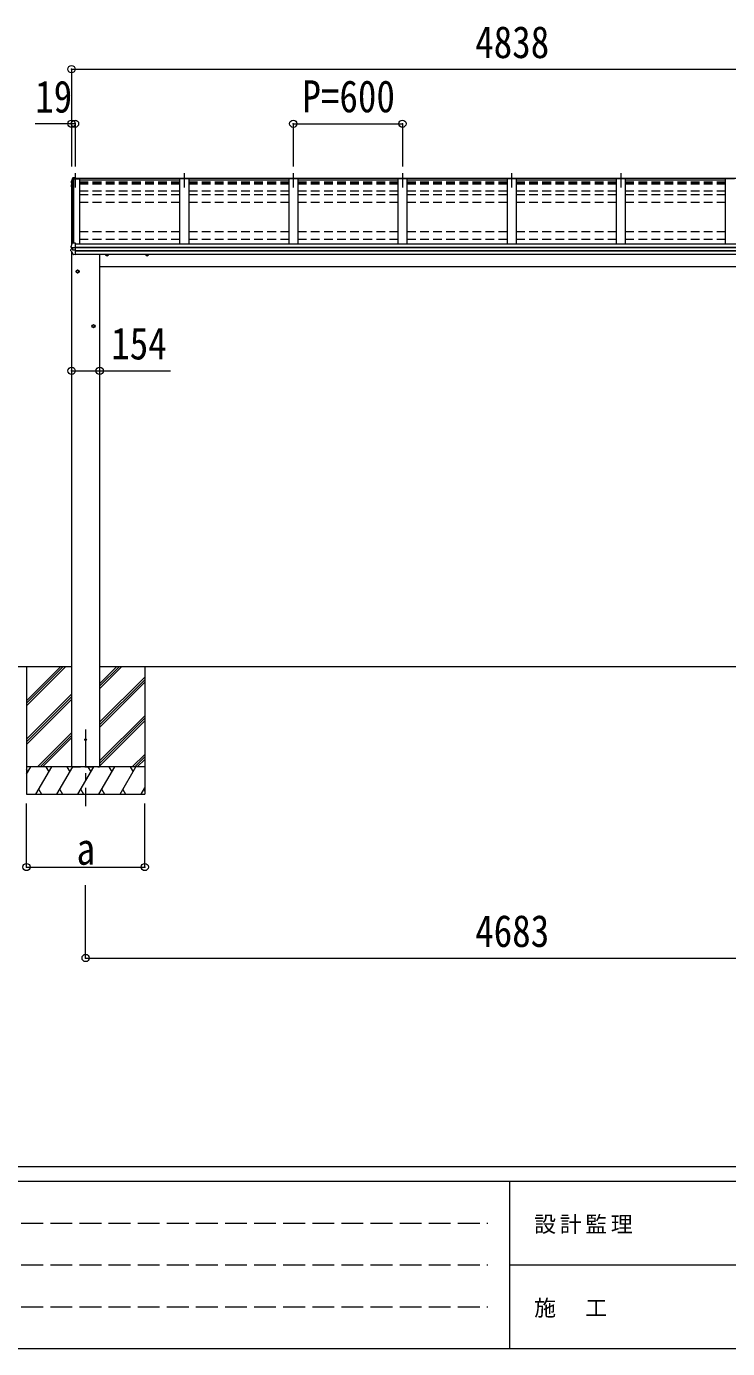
# Model space of a CAD drawing. Units: millimetres at full size, sheet at 1:40; some dimension numbers follow another scale. Extents: x -11243 to 11243, y -7760 to 7760.
# Drawn here: x -7255 to -3400, y -7760 to -494 of the extents above; entities that cross this region are included whole.
import ezdxf
from ezdxf.enums import TextEntityAlignment as Align

# ---------------------------------------------------------------- set-up
doc = ezdxf.new("R2010")
doc.units = ezdxf.units.MM
doc.header["$LTSCALE"] = 40
doc.header["$PDMODE"] = 32
doc.header["$PDSIZE"] = 40
for name, pattern in [('CHAIN1', [8, 5, -1, 1, -1]), ('DASHED1', [1.8, 1.2, -0.6]), ('DASHED3', [4, 3, -1])]:
    doc.linetypes.add(name, pattern=pattern)
for name, color, linetype, lineweight in [('0-0_0', 7, 'Continuous', 9), ('0-1_本体', 5, 'CHAIN1', 9), ('0-3_ELV2', 4, 'Continuous', 9), ('0-6_OTH_LINE', 6, 'Continuous', 9), ('F-0_240', 7, 'Continuous', 9)]:
    doc.layers.add(name, color=color, linetype=linetype, lineweight=lineweight)
doc.styles.add('ＭＳ ゴシック', font='')
doc.styles.get('ＭＳ ゴシック').set_extended_font_data('MS Gothic')

msp = doc.modelspace()

# ---------------------------------------------------------------- linework, layer by layer
at = {"layer": '0-0_0'}
for p, q in [((-7006.15, -4013.59), (-7635.77, -4013.59)), ((-7254.15, -4013.59), (-7254.15, -4713.59)), ((-7254.15, -4199.57), (-7068.17, -4013.59)), ((-7254.15, -4213.71), (-7054.03, -4013.59)), ((-7254.15, -4227.85), (-7039.89, -4013.59)), ((-7254.15, -4015.72), (-7252.02, -4013.59)), ((-6852.15, -4134.22), (-6731.52, -4013.59)), ((-6852.15, -4120.08), (-6745.66, -4013.59)), ((-6852.15, -4105.94), (-6759.8, -4013.59)), ((-2323.15, -4013.59), (-6852.15, -4013.59)), ((-6604.15, -4013.59), (-6604.15, -4713.59)), ((-6852.15, -4318.07), (-6604.15, -4070.07)), ((-6852.15, -4332.21), (-6604.15, -4084.21)), ((-6852.15, -4346.35), (-6604.15, -4098.36)), ((-7254.15, -4411.7), (-7006.15, -4163.7)), ((-7254.15, -4425.84), (-7006.15, -4177.85)), ((-7254.15, -4439.99), (-7006.15, -4191.99)), ((-6852.15, -4530.2), (-6604.15, -4282.2)), ((-6852.15, -4544.34), (-6604.15, -4296.34)), ((-6852.15, -4558.49), (-6604.15, -4310.49)), ((-7193.91, -4563.59), (-7006.15, -4375.83)), ((-7179.77, -4563.59), (-7006.15, -4389.98)), ((-7165.62, -4563.59), (-7006.15, -4404.12)), ((-6673.41, -4563.59), (-6604.15, -4494.33)), ((-6604.15, -4563.59), (-7254.15, -4563.59)), ((-7254.15, -4603.69), (-7231, -4563.59)), ((-7246, -4589.57), (-7254.15, -4575.46)), ((-7202.13, -4713.59), (-7115.53, -4563.59)), ((-7130.53, -4589.57), (-7145.53, -4563.59)), ((-7086.66, -4713.59), (-7000.06, -4563.59)), ((-7015.06, -4589.57), (-7030.06, -4563.59)), ((-6971.19, -4713.59), (-6884.59, -4563.59)), ((-6899.59, -4589.57), (-6914.59, -4563.59)), ((-6855.72, -4713.59), (-6769.12, -4563.59)), ((-6784.12, -4589.57), (-6799.12, -4563.59)), ((-6740.25, -4713.59), (-6653.65, -4563.59)), ((-6683.65, -4563.59), (-6668.65, -4589.57)), ((-6659.27, -4563.59), (-6604.15, -4508.48)), ((-6645.12, -4563.59), (-6604.15, -4522.62)), ((-7254.15, -4713.59), (-6604.15, -4713.59)), ((-7187.13, -4687.61), (-7172.14, -4713.59)), ((-7071.66, -4687.61), (-7056.66, -4713.59)), ((-6956.19, -4687.61), (-6941.19, -4713.59)), ((-6840.72, -4687.61), (-6825.73, -4713.59)), ((-6725.25, -4687.61), (-6710.26, -4713.59)), ((-6624.78, -4713.59), (-6604.15, -4677.85)), ((-6609.78, -4687.61), (-6604.15, -4697.37))]:
    msp.add_line(p, q, dxfattribs=at)
at = {"layer": '0-0_0', "linetype": 'DASHED1'}
msp.add_line((-7006.15, -4563.59), (-6852.15, -4563.59), dxfattribs=at)
at = {"layer": '0-1_本体'}
for p, q in [((-6987.65, -1300.61), (-6987.65, -1379.86)), ((-6387.65, -1300.61), (-6387.65, -1379.86)), ((-5787.65, -1300.61), (-5787.65, -1379.86)), ((-5187.65, -1300.61), (-5187.65, -1379.86)), ((-4587.65, -1300.61), (-4587.65, -1379.86)), ((-3987.65, -1300.61), (-3987.65, -1379.86)), ((-6929.15, -4357.65), (-6929.15, -4778.72))]:
    msp.add_line(p, q, dxfattribs=at)
at = {"layer": '0-3_ELV2'}
for p, q in [((-7009.53, -1366.61), (-7009.53, -1370.65)), ((-7009.48, -1366.27), (-7009.49, -1366.34)), ((-7009.12, -1347.66), (-7009.12, -1351.68)), ((-7006.65, -1369.03), (-7008.47, -1369.38)), ((-7008.07, -1352.95), (-7006.65, -1353.23)), ((-7006.65, -1365.01), (-7007.79, -1365.15)), ((-7007.5, -1370.72), (-7006.65, -1370.55)), ((-7006.65, -1351.36), (-7007.22, -1351.25)), ((-7006.65, -1351.7), (-7007.22, -1351.59)), ((-7006.65, -1350.33), (-6999.53, -1331.77)), ((-7006.65, -1350.33), (-7006.65, -1694.6)), ((-6999.83, -1331.61), (-6998.63, -1331.55)), ((-6999.65, -1332.09), (-6999.65, -1680.09)), ((-6999.53, -1331.77), (-6962.65, -1331.77)), ((-6998.48, -1331.34), (-6998.85, -1328.86)), ((-6998.63, -1331.55), (-6998.85, -1330.07)), ((-6984.65, -1325.63), (-6998.81, -1326.41)), ((-6987.65, -1330.73), (-6998.48, -1331.34)), ((-6998.48, -1331.34), (-6998.48, -1331.77)), ((-6998.48, -1331.72), (-6987.65, -1331.72)), ((-6993.95, -1685.45), (-6993.95, -1331.77)), ((-6987.65, -1328.49), (-6987.65, -1331.72)), ((-6987.65, -1328.49), (-6984.65, -1328.49)), ((-6987.65, -1331.77), (-6987.65, -1328.5)), ((-6987.65, -1328.5), (-2187.65, -1328.5)), ((-6984.65, -1328.49), (-6984.65, -1325.64)), ((-6962.65, -1331.77), (-6962.65, -1688.03)), ((-6962.65, -1337.17), (-6412.65, -1337.17)), ((-6362.65, -1331.77), (-6412.65, -1331.77)), ((-6412.65, -1331.77), (-6412.65, -1688.03)), ((-6362.65, -1331.77), (-6362.65, -1688.03)), ((-6362.65, -1337.17), (-5812.65, -1337.17)), ((-5762.65, -1331.77), (-5812.65, -1331.77)), ((-5812.65, -1331.77), (-5812.65, -1688.03)), ((-5762.65, -1331.77), (-5762.65, -1688.03)), ((-5762.65, -1337.17), (-5212.65, -1337.17)), ((-5162.65, -1331.77), (-5212.65, -1331.77)), ((-5212.65, -1331.77), (-5212.65, -1688.03)), ((-5162.65, -1331.77), (-5162.65, -1688.03)), ((-5162.65, -1337.17), (-4612.65, -1337.17)), ((-4562.65, -1331.77), (-4612.65, -1331.77)), ((-4612.65, -1331.77), (-4612.65, -1688.03)), ((-4562.65, -1331.77), (-4562.65, -1688.03)), ((-4562.65, -1337.17), (-4012.65, -1337.17)), ((-3962.65, -1331.77), (-4012.65, -1331.77)), ((-4012.65, -1331.77), (-4012.65, -1688.03)), ((-3962.65, -1331.77), (-3962.65, -1688.03)), ((-3962.65, -1337.17), (-3412.65, -1337.17)), ((-3362.65, -1331.77), (-3412.65, -1331.77)), ((-3412.65, -1331.77), (-3412.65, -1688.03)), ((-7009.69, -1726.95), (-7009.69, -1720.42)), ((-7009.22, -1708.39), (-7009.22, -1701.89)), ((-7001.65, -1718.04), (-7008.88, -1719.44)), ((-7008.35, -1709.38), (-7008.42, -1709.37)), ((-7008.35, -1709.38), (-7008.35, -1709.38)), ((-7001.1, -1710.32), (-7007.48, -1709.53)), ((-7006.65, -1709.63), (-7006.65, -1719.01)), ((-7006.15, -1733.1), (-7006.15, -4563.59)), ((-7001.65, -1710.25), (-7001.65, -1724.05)), ((-6984.65, -1710.32), (-6999.44, -1710.41)), ((-6984.65, -1724.17), (-6999.44, -1723.97)), ((-6984.65, -1748.48), (-6984.65, -1685)), ((-6984.65, -1688.03), (-2190.65, -1688.03)), ((-6984.65, -1707.56), (-2190.65, -1707.56)), ((-6984.65, -1708.46), (-2190.65, -1708.46)), ((-6984.65, -1725.7), (-2190.65, -1725.7)), ((-6984.65, -1727.66), (-2190.65, -1727.66)), ((-6997.03, -1747.39), (-6997.02, -1747.41)), ((-6984.65, -1748.48), (-6996.24, -1747.85)), ((-6984.65, -1745.69), (-2190.65, -1745.69)), ((-6852.15, -1745.69), (-6852.15, -4563.59)), ((-6852.15, -1813.59), (-2323.15, -1813.59))]:
    msp.add_line(p, q, dxfattribs=at)
at = {"layer": '0-3_ELV2', "linetype": 'DASHED1'}
for p, q in [((-6962.65, -1347.29), (-6412.65, -1347.29)), ((-6962.65, -1352.14), (-6412.65, -1352.14)), ((-6962.65, -1353.67), (-6412.65, -1353.67)), ((-6962.65, -1355.63), (-6412.65, -1355.63)), ((-6962.65, -1359.4), (-6412.65, -1359.4)), ((-6362.65, -1347.29), (-5812.65, -1347.29)), ((-6362.65, -1352.14), (-5812.65, -1352.14)), ((-6362.65, -1353.67), (-5812.65, -1353.67)), ((-6362.65, -1355.63), (-5812.65, -1355.63)), ((-6362.65, -1359.4), (-5812.65, -1359.4)), ((-5762.65, -1347.29), (-5212.65, -1347.29)), ((-5762.65, -1352.14), (-5212.65, -1352.14)), ((-5762.65, -1353.67), (-5212.65, -1353.67)), ((-5762.65, -1355.63), (-5212.65, -1355.63)), ((-5762.65, -1359.4), (-5212.65, -1359.4)), ((-5162.65, -1347.29), (-4612.65, -1347.29)), ((-5162.65, -1352.14), (-4612.65, -1352.14)), ((-5162.65, -1353.67), (-4612.65, -1353.67)), ((-5162.65, -1355.63), (-4612.65, -1355.63)), ((-5162.65, -1359.4), (-4612.65, -1359.4)), ((-4562.65, -1347.29), (-4012.65, -1347.29)), ((-4562.65, -1352.14), (-4012.65, -1352.14)), ((-4562.65, -1353.67), (-4012.65, -1353.67)), ((-4562.65, -1355.63), (-4012.65, -1355.63)), ((-4562.65, -1359.4), (-4012.65, -1359.4)), ((-3962.65, -1347.29), (-3412.65, -1347.29)), ((-3962.65, -1352.14), (-3412.65, -1352.14)), ((-3962.65, -1353.67), (-3412.65, -1353.67)), ((-3962.65, -1355.63), (-3412.65, -1355.63)), ((-3962.65, -1359.4), (-3412.65, -1359.4)), ((-6962.65, -1396.71), (-6412.65, -1396.71)), ((-6962.65, -1417.87), (-6412.65, -1417.87)), ((-6362.65, -1396.71), (-5812.65, -1396.71)), ((-6362.65, -1417.87), (-5812.65, -1417.87)), ((-5762.65, -1396.71), (-5212.65, -1396.71)), ((-5762.65, -1417.87), (-5212.65, -1417.87)), ((-5162.65, -1396.71), (-4612.65, -1396.71)), ((-5162.65, -1417.87), (-4612.65, -1417.87)), ((-4562.65, -1396.71), (-4012.65, -1396.71)), ((-4562.65, -1417.87), (-4012.65, -1417.87)), ((-3962.65, -1396.71), (-3412.65, -1396.71)), ((-3962.65, -1417.87), (-3412.65, -1417.87)), ((-6962.65, -1460.38), (-6412.65, -1460.38)), ((-6362.65, -1460.38), (-5812.65, -1460.38)), ((-5762.65, -1460.38), (-5212.65, -1460.38)), ((-5162.65, -1460.38), (-4612.65, -1460.38)), ((-4562.65, -1460.38), (-4012.65, -1460.38)), ((-3962.65, -1460.38), (-3412.65, -1460.38)), ((-6962.65, -1620.66), (-6412.65, -1620.66)), ((-6962.65, -1663.17), (-6412.65, -1663.17)), ((-6362.65, -1620.66), (-5812.65, -1620.66)), ((-6362.65, -1663.17), (-5812.65, -1663.17)), ((-5762.65, -1620.66), (-5212.65, -1620.66)), ((-5762.65, -1663.17), (-5212.65, -1663.17)), ((-5162.65, -1620.66), (-4612.65, -1620.66)), ((-5162.65, -1663.17), (-4612.65, -1663.17)), ((-4562.65, -1620.66), (-4012.65, -1620.66)), ((-4562.65, -1663.17), (-4012.65, -1663.17)), ((-3962.65, -1620.66), (-3412.65, -1620.66)), ((-3962.65, -1663.17), (-3412.65, -1663.17))]:
    msp.add_line(p, q, dxfattribs=at)
at = {"layer": '0-3_ELV2'}
for points in [[(-7009.49, -1366.29), (-7009.52, -1366.46), (-7009.52, -1366.6)], [(-7009.35, -1371.3), (-7007.89, -1373.84), (-7006.65, -1375.96)], [(-7001.46, -1327.61), (-7005.7, -1338.23), (-7009.05, -1347.17), (-7009.11, -1347.44), (-7009.12, -1347.5)], [(-7009.12, -1347.5), (-7009.12, -1347.61), (-7009.12, -1347.67)], [(-7001.46, -1331.18), (-7002.45, -1333.67), (-7003.44, -1336.17), (-7004.4, -1338.67), (-7005.36, -1341.18), (-7006.3, -1343.69), (-7007.23, -1346.2), (-7008.15, -1348.72), (-7009.05, -1351.25)], [(-6984.65, -1328.07), (-6998.85, -1328.86), (-6998.85, -1330.07), (-6999.97, -1330.12)], [(-6998.55, -1331.77), (-6998.63, -1331.2), (-6998.63, -1331.55)], [(-7009.17, -1701.55), (-7009.21, -1701.76), (-7009.22, -1701.89)], [(-7001.29, -1680.75), (-7002.32, -1683.33), (-7003.34, -1685.92), (-7004.35, -1688.51), (-7005.34, -1691.11), (-7006.32, -1693.71), (-7007.28, -1696.32), (-7008.23, -1698.93), (-7009.17, -1701.55)], [(-7005.87, -1709.61), (-7007.11, -1709.57), (-7008.35, -1709.38)], [(-7001.1, -1710.32), (-7000.85, -1710.35), (-7000.7, -1710.36)], [(-6984.65, -1685), (-6998.65, -1685.68), (-6998.65, -1680.03), (-7000.41, -1680.13)], [(-6811.65, -1753.39), (-6818.15, -1749.63), (-6818.15, -1745.69)], [(-6811.65, -1753.39), (-6805.15, -1749.63), (-6805.15, -1745.69)], [(-6591.66, -1753.39), (-6598.16, -1749.63), (-6598.16, -1745.69)], [(-6591.66, -1753.39), (-6585.16, -1749.63), (-6585.16, -1745.69)], [(-6973.15, -1848.39), (-6979.65, -1844.63), (-6979.65, -1837.13), (-6973.15, -1833.38)], [(-6973.15, -1848.39), (-6966.65, -1844.63), (-6966.65, -1837.13), (-6973.15, -1833.38)], [(-6886.15, -2148.39), (-6892.65, -2144.63), (-6892.65, -2137.13), (-6886.15, -2133.38)], [(-6886.15, -2148.39), (-6879.65, -2144.63), (-6879.65, -2137.13), (-6886.15, -2133.38)]]:
    msp.add_lwpolyline(points, dxfattribs=at)
for centre, radius in [((-6973.15, -1840.88), 8.5), ((-6973.15, -1840.88), 7.7), ((-6973.15, -1840.88), 6.5), ((-6886.15, -2140.88), 8.5), ((-6886.15, -2140.88), 7.7), ((-6886.15, -2140.88), 6.5), ((-6929.15, -4413.59), 5)]:
    msp.add_circle(centre, radius, dxfattribs=at)
for centre, radius, start, end in [((-7008.23, -1370.65), 1.3, 100.8784, 209.72862), ((-7008.22, -1366.56), 1.3, 99.76805, 169.97457), ((-7007.83, -1351.68), 1.3, 160.55137, 259.11062), ((-7007.77, -1367.49), 2.32, 92.65141, 119.69627), ((-7007.45, -1371.01), 0.299, 100.87832, 209.80871), ((-6574.89, -1122.4), 499.04, 209.85327, 210.09589), ((-6574.89, -1122.75), 499.04, 209.85327, 210.09589), ((-7007.16, -1351.3), 0.299, 160.48478, 259.11069), ((-6537.72, -1518.18), 498.52, 158.04646, 160.43093), ((-7007.16, -1350.95), 0.3, 212.93591, 259.04607), ((-6999.88, -1331.82), 1.7, 92.9577, 157.99775), ((-6999.23, -1328.99), 2.62, 80.76, 148.16555), ((-6999.81, -1331.91), 0.3, 92.95769, 158.00506), ((-7008.69, -1720.42), 0.998, 100.914, 179.94879), ((-7008.69, -1726.95), 1, 180, 210.67851), ((-6614.75, -1493.24), 459.05, 210.67556, 213.61643), ((-7008.22, -1708.39), 1, 180, 258.54639), ((-7001.99, -1707.69), 16.37, 271.41275, 274.51688), ((-7000.36, -1681.13), 1, 92.95955, 157.94622), ((-6996.18, -1746.85), 1, 213.61937, 266.89265), ((-6811.65, -1745.88), 8.5, 178.68482, 1.31518), ((-6811.65, -1745.88), 7.7, 178.54815, 1.45185), ((-6811.65, -1745.88), 6.5, 178.27991, 1.72009), ((-6591.66, -1745.88), 8.5, 178.68472, 1.31528), ((-6591.66, -1745.88), 7.7, 178.54804, 1.45196), ((-6591.66, -1745.88), 6.5, 178.27976, 1.72024)]:
    msp.add_arc(centre, radius, start, end, dxfattribs=at)
for centre, major_axis, ratio, start_param, end_param in [((-7000.65, -1723.85), (1, 0.195), 0.067217, 3.1284981, 3.4826308), ((-7000.8, -1702.8), (9.96, -2.12), 0.734427, 4.8771941, 5.0024979), ((-7000.8, -1731.57), (9.97, 1.96), 0.736539, 1.29146, 1.4167637)]:
    msp.add_ellipse(centre, major_axis=major_axis, ratio=ratio, start_param=start_param, end_param=end_param, dxfattribs=at)
at = {"layer": '0-6_OTH_LINE'}
for p, q in [((-7006.65, -728.5), (-7006.65, -1263.96)), ((-7006.65, -728.5), (-2168.65, -728.5)), ((-7006.65, -1028.5), (-7206.87, -1028.5)), ((-7006.65, -1028.5), (-7006.65, -1263.96)), ((-6987.65, -1028.5), (-7006.65, -1028.5)), ((-6987.65, -1028.5), (-6987.65, -1263.96)), ((-5787.65, -1028.5), (-5787.65, -1263.96)), ((-5787.65, -1028.5), (-5187.65, -1028.5)), ((-5187.65, -1028.5), (-5187.65, -1263.96)), ((-7006.15, -2386.28), (-6852.15, -2386.28)), ((-7254.15, -5113.57), (-7254.15, -4763.59)), ((-6604.15, -5113.57), (-6604.15, -4763.59)), ((-7254.15, -5113.57), (-6604.15, -5113.57)), ((-6929.15, -5613.59), (-6929.15, -5213.59)), ((-6929.15, -5613.59), (-2246.15, -5613.59))]:
    msp.add_line(p, q, dxfattribs=at)
at = {"layer": '0-6_OTH_LINE', "lineweight": 18}
msp.add_line((-6852.15, -2386.28), (-6462.95, -2386.28), dxfattribs=at)
at = {"layer": '0-6_OTH_LINE'}
for p in [(-7006.65, -728.5), (-7006.65, -1028.5), (-6987.65, -1028.5), (-5787.65, -1028.5), (-5187.65, -1028.5), (-7006.15, -2386.28), (-6852.15, -2386.28), (-7254.15, -5113.57), (-6604.15, -5113.57), (-6929.15, -5613.59)]:
    msp.add_point(p, dxfattribs=at)
at = {"layer": 'F-0_240', "color": 5}
for p, q in [((-11242.74, -6760), (10677.26, -6760)), ((-11242.74, -6840), (7121.58, -6840)), ((-4598.42, -6840), (-4598.42, -7760)), ((-4598.42, -7300), (3601.58, -7300)), ((-11242.74, -7760), (10677.26, -7760))]:
    msp.add_line(p, q, dxfattribs=at)
at = {"layer": 'F-0_240', "color": 4, "linetype": 'DASHED3'}
for p, q in [((-11122.75, -7070), (-4718.42, -7070)), ((-11122.75, -7300), (-4718.42, -7300)), ((-11122.75, -7530), (-4718.42, -7530))]:
    msp.add_line(p, q, dxfattribs=at)

# ---------------------------------------------------------------- texts
at = {"layer": '0-6_OTH_LINE', "color": 7, "style": 'ＭＳ ゴシック', "width": 0.85}
for s, p in [('4838', (-4787.65, -720.5)), ('19', (-7206.55, -1020.08)), ('P=600', (-5737.65, -1018.5)), ('154', (-6788.65, -2376.85)), ('a', (-6979.15, -5153.57)), ('4683', (-4787.65, -5605.59))]:
    msp.add_text(s, height=176, dxfattribs=at).set_placement(p, align=Align.BOTTOM_LEFT)
at = {"layer": 'F-0_240', "char_height": 87.98, "attachment_point": 7, "style": 'ＭＳ ゴシック'}
for s, insert in [('\\T1.17;設計監理', (-4463.32, -7130)), ('\\T1.17;施\u3000工', (-4463.32, -7590))]:
    msp.add_mtext(s, dxfattribs=dict(at, insert=insert))

doc.saveas('drawing.dxf')
